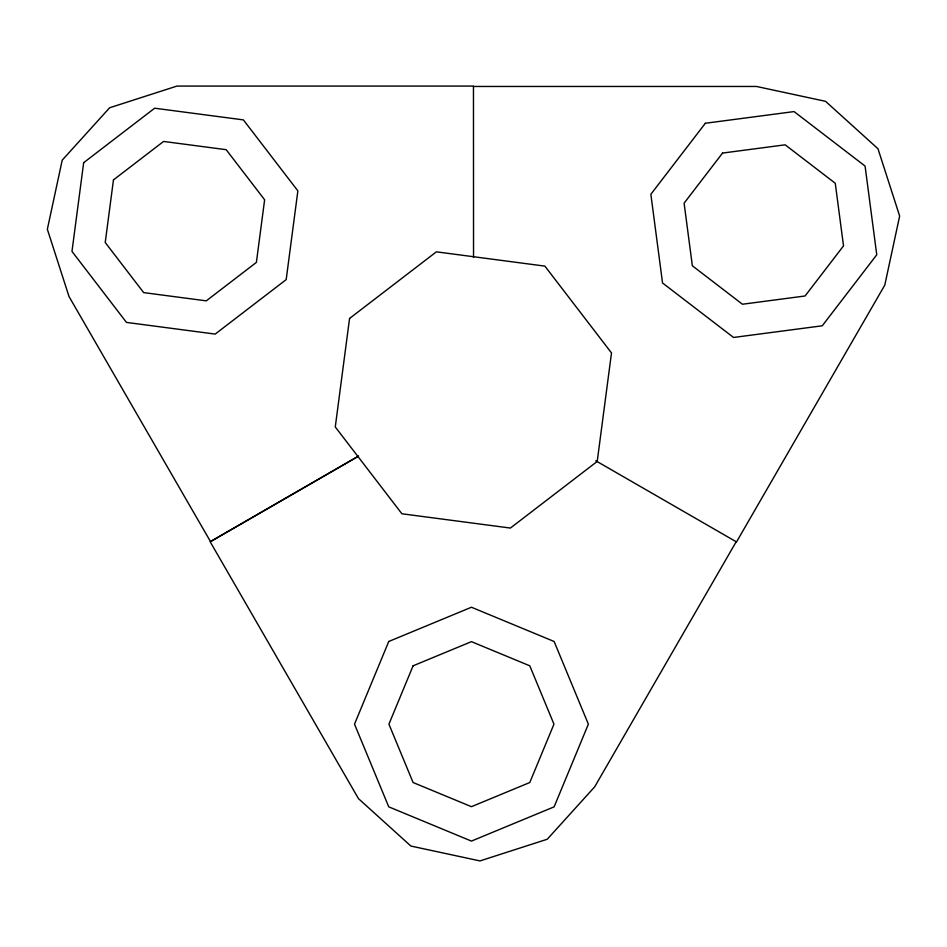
<?xml version="1.0" encoding="UTF-8"?>
<svg xmlns="http://www.w3.org/2000/svg" width="947" height="947" viewBox="0 0 947 947"><rect width="100%" height="100%" fill="white"/><g stroke="black" fill="none" stroke-linecap="round" stroke-linejoin="round"><path stroke-width="1.42" d="M736.15 541.814L594.68 786.839L547.259 839.243L479.975 860.918L410.88 846.05L358.463 798.629L210.198 541.814L358.274 456.324M358.57 456.063L210.483 541.566L69.024 296.541L47.35 229.269L62.218 160.161L109.651 107.757L176.923 86.082L473.464 86.082L473.536 257.454M473.536 86.461L756.464 86.461L825.559 101.329L877.976 148.75L899.65 216.034L884.782 285.13L736.517 541.944L595.722 460.739M83.667 162.683L71.984 251.405L126.46 322.406L215.182 334.09L286.183 279.614L297.867 190.88L243.391 119.89L154.657 108.207L83.667 162.683M113.462 179.894L105.224 242.503L143.672 292.611L206.28 300.85L256.388 262.402L264.627 199.793L226.179 149.685L163.571 141.446L113.462 179.894M349.561 318.452L335.274 426.955L401.895 513.771L510.397 528.059L597.214 461.438L611.502 352.935L544.88 266.119L436.378 251.831L349.561 318.452M388.755 641.486L354.509 724.159L388.755 806.844L471.44 841.09L554.125 806.844L588.371 724.159L554.125 641.486L471.44 607.24L388.755 641.486M413.093 665.812L388.921 724.159L413.093 782.518L471.44 806.678L529.787 782.518L553.959 724.159L529.787 665.812L471.44 641.652L413.093 665.812M705.349 123.264L650.861 194.265L662.545 282.987L733.546 337.463L822.268 325.792L876.756 254.79L865.073 166.068L794.071 111.58L705.349 123.264M722.549 153.071L684.101 203.167L692.352 265.787L742.448 304.236L805.068 295.985L843.517 245.889L835.266 183.268L785.17 144.82L722.549 153.071"/></g></svg>
